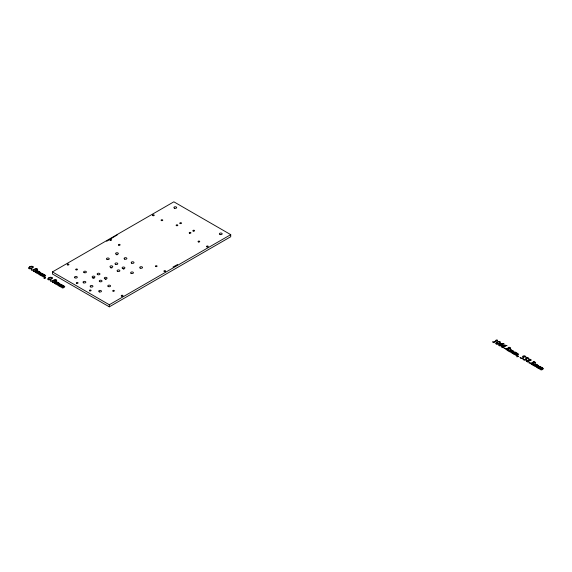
<?xml version="1.0" encoding="UTF-8"?>
<svg xmlns="http://www.w3.org/2000/svg" width="572" height="572" viewBox="0 0 572 572"><rect width="100%" height="100%" fill="white"/><g stroke="black" fill="none" stroke-linecap="round" stroke-linejoin="round"><path stroke-width="0.86" d="M106.685 241.291L117.303 234.863M52.445 271.914L173.859 201.816L230.73 234.649L230.73 236.737L109.316 306.835L52.445 273.995L52.445 271.914L109.316 304.747L230.73 234.649M172.987 267.017L177.627 264.507M109.316 304.747L109.316 306.835M110.796 267.968A1.409 0.815 0 0 1 111.876 267.953M116.717 254.826A1.409 0.815 0 0 1 117.088 254.819M123.245 269.112A1.409 0.815 0 0 1 123.974 269.147M92.793 278.314A1.409 0.815 0 0 1 94.201 278.292M105.37 279.408A1.409 0.815 0 0 1 106.099 279.429M29.243 267.803L29.201 268.611L30.223 268.676L32.697 267.317L32.804 266.502L31.36 266.573L29.243 267.803M33.576 270.306L33.533 271.107L34.556 271.178L37.03 269.82L37.137 269.004L35.693 269.076L33.576 270.306M48.341 278.829L48.298 279.637L49.328 279.701L51.795 278.349L51.902 277.527L50.465 277.606L48.341 278.829M52.674 281.331L52.631 282.139L53.661 282.203L56.127 280.852L56.235 280.03L54.798 280.101L52.674 281.331M496.303 343.071L496.26 343.872L497.282 343.936L499.756 342.585L499.864 341.77L498.419 341.841L496.303 343.071M520.141 357.428L520.499 358.058L522.043 358.465L523.53 358.122L524.095 357.321L523.33 356.299L524.059 356.156C525.339 357.421 527.205 356.563 524.474 355.87L522.422 356.32L523.13 356.971L522.858 358.029L521.056 358.136L520.141 357.428M523.03 359.094L523.387 359.731L524.932 360.138L526.419 359.788L526.984 358.987L526.219 357.972L526.948 357.822C528.228 359.094 530.094 358.236 527.363 357.536L525.361 357.972L526.018 358.644L525.747 359.695L523.945 359.802L523.03 359.094M497.468 340.218L494.036 342.213L494.158 342.778L492.563 341.863L493.186 342.013C496.775 341.598 495.166 339.003 497.461 340.233M39.697 271.965L41.191 273.03C40.405 274.581 37.995 274.61 38.646 273.974L40.591 272.873L40.412 272.501L39.447 272.343L37.874 273.738L36.579 272.987L38.46 272.386L38.882 271.621L37.909 271.45L36.315 272.837L35.028 272.093L35.471 272.179C36.258 271.578 38.56 270.034 38.081 271.328L39.697 271.965M44.187 274.56L45.688 275.625C44.902 277.177 42.492 277.205 43.136 276.569L45.088 275.468L44.909 275.096L43.944 274.939L42.371 276.333L41.077 275.582L42.957 274.982L43.379 274.21L42.407 274.045L40.805 275.432L39.525 274.689L39.961 274.774C40.712 274.167 43.086 272.63 42.578 273.916L44.187 274.56M58.794 282.997L60.289 284.055C59.502 285.614 57.093 285.642 57.743 285.006L59.695 283.898L59.517 283.533L58.544 283.369L56.978 284.763L55.684 284.019L57.557 283.412L57.986 282.647L57.007 282.475L55.412 283.862L54.133 283.119L54.569 283.204C55.362 282.604 57.658 281.059 57.179 282.353L58.794 282.997M63.292 285.585L64.786 286.651C64 288.209 61.59 288.238 62.241 287.594L64.186 286.493L64.007 286.122L63.042 285.964L61.469 287.358L60.174 286.615L62.055 286.007L62.477 285.242L61.504 285.07L59.91 286.458L58.623 285.714L59.066 285.8C59.853 285.199 62.155 283.655 61.676 284.949L63.292 285.585M512.533 350.565L514.028 351.63C513.277 353.203 510.839 353.167 511.482 352.574L513.427 351.473L513.256 351.101L512.283 350.943L510.71 352.338L509.416 351.587L511.296 350.986L511.718 350.221L510.746 350.05L509.151 351.437L507.864 350.693L508.308 350.779C509.094 350.178 511.397 348.634 510.918 349.928L512.533 350.565M517.024 353.16L518.525 354.225C517.739 355.777 515.329 355.805 515.973 355.169L517.925 354.068L517.746 353.696L516.781 353.539L515.279 354.89L513.913 354.182L515.794 353.582L516.216 352.817L515.243 352.645L513.642 354.032L512.362 353.289L512.798 353.374C513.592 352.774 515.887 351.229 515.415 352.524L517.024 353.16M537.408 364.929L538.903 365.994C538.116 367.546 535.707 367.574 536.357 366.938L538.309 365.837L538.13 365.465L537.165 365.308L535.592 366.702L534.298 365.951L536.171 365.351L536.6 364.578L535.628 364.414L534.026 365.801L532.746 365.058L533.183 365.143C533.976 364.543 536.271 362.998 535.8 364.285L537.408 364.929M541.906 367.524L543.4 368.59C542.613 370.141 540.204 370.17 540.855 369.533L542.799 368.432L542.621 368.061L541.655 367.903L540.082 369.297L538.788 368.547L540.669 367.939L541.091 367.174L540.118 367.009L538.524 368.397L537.237 367.653L537.68 367.739C538.445 367.138 540.769 365.622 540.29 366.881L541.906 367.524M45.059 277.921L43.865 278.149L45.402 278.013L45.467 277.441L44.788 277.427L45.059 277.921M517.896 356.52L516.702 356.749L518.239 356.613L518.303 356.041L517.631 356.027L517.896 356.52M506.056 348.648L505.712 349.227L507.343 350.143L508.329 349.928L508.68 348.691L510.403 348.605L510.703 348.119L509.166 347.247L508.222 347.44L507.864 348.47L506.056 348.648M526.605 360.51L526.261 361.089L527.884 362.005L528.878 361.79L529.222 360.553L530.945 360.467L531.245 359.981L529.708 359.109L528.764 359.295L528.406 360.331L526.605 360.51M530.938 363.013L530.594 363.592L532.217 364.507L533.211 364.292L533.554 363.056L535.278 362.97L535.578 362.484L534.041 361.611L533.097 361.797L532.739 362.834L530.938 363.013M32.254 269.934L31.346 269.934L32.254 269.934M51.351 280.959L50.443 280.959L51.351 280.959M505.09 348.534L504.182 348.534L505.09 348.534M529.965 362.898L529.057 362.898L529.965 362.898M508.823 347.583L508.622 348.534L510.296 348.005L508.823 347.583M529.365 359.445L529.172 360.396L530.837 359.867L529.365 359.445M533.697 361.947L533.504 362.898L535.17 362.369L533.697 361.947M508.043 349.385L507.107 349.935L506.156 349.335L507.9 348.634L508.043 349.385M528.585 361.239L527.649 361.797L526.698 361.197L528.442 360.489L528.585 361.239M532.925 363.742L531.981 364.3L531.03 363.692L532.775 362.991L532.925 363.742M502.23 344.937L500.386 345.967L499.113 345.71L498.67 344.916L499.499 343.972L502.002 343.436L504.182 344.008L500.779 344.029L502.23 344.937M505.119 346.603L503.274 347.633L502.002 347.376L501.558 346.589L502.388 345.638L504.89 345.109L507.071 345.674L503.675 345.695L505.119 346.603M29.68 266.795L28.6 267.86L29.008 268.683L31.088 268.797L33.298 267.396L32.969 266.423L31.188 266.216L29.68 266.795M34.013 269.298L32.933 270.363L33.34 271.178L35.421 271.3L37.63 269.898L37.302 268.926L35.521 268.718L34.013 269.298M48.777 277.82L47.698 278.886L48.112 279.708L50.186 279.83L52.395 278.421L52.073 277.449L50.293 277.248L48.777 277.82M53.11 280.323L52.031 281.388L52.445 282.21L54.519 282.332L56.728 280.923L56.406 279.951L54.626 279.751L53.11 280.323M496.739 342.056L495.659 343.128L496.067 343.944L498.148 344.065L500.357 342.664L500.028 341.684L498.248 341.484L496.739 342.056M499.842 344.387L499.142 345.023L499.32 345.631L501.465 344.995L501.279 344.33L499.842 344.387M502.731 346.053L502.03 346.689L502.209 347.297L504.354 346.668L504.168 345.996L502.731 346.053M67.546 264.9A0.844 0.486 0 0 0 68.919 264.607A0.844 0.486 0 0 0 67.796 264.071A0.844 0.486 0 0 0 67.546 264.9M131.646 263.17A1.409 0.815 0 0 0 133.977 262.755A1.409 0.815 0 0 0 132.189 261.797A1.409 0.815 0 0 0 131.646 263.17M164.293 271.5A0.844 0.486 0 0 0 165.608 271.128A0.844 0.486 0 0 0 164.393 270.656A0.844 0.486 0 0 0 164.293 271.5M152.924 215.68A0.844 0.486 0 0 0 154.233 215.308A0.844 0.486 0 0 0 153.017 214.843A0.844 0.486 0 0 0 152.924 215.68M124.646 259.116A1.409 0.815 0 0 0 126.891 258.573A1.409 0.815 0 0 0 124.953 257.722A1.409 0.815 0 0 0 124.646 259.116M110.532 267.281A1.409 0.815 0 0 0 112.763 266.716A1.409 0.815 0 0 0 110.796 265.88A1.409 0.815 0 0 0 110.532 267.281M180.08 223.488A0.844 0.486 0 0 0 181.496 223.273A0.844 0.486 0 0 0 180.459 222.672A0.844 0.486 0 0 0 180.08 223.488M99.364 291.906A1.409 0.815 0 0 0 101.48 291.205A1.409 0.815 0 0 0 99.378 290.497A1.409 0.815 0 0 0 99.364 291.906M198.384 241.935A0.844 0.486 0 0 0 199.721 241.598A0.844 0.486 0 0 0 198.548 241.098A0.844 0.486 0 0 0 198.384 241.935M76.055 269.82A0.844 0.486 0 0 0 77.442 269.548A0.844 0.486 0 0 0 76.348 268.99A0.844 0.486 0 0 0 76.055 269.82M118.833 245.245A0.844 0.486 0 0 0 120.113 244.837A0.844 0.486 0 0 0 118.862 244.401A0.844 0.486 0 0 0 118.833 245.245M76.719 283.326A0.844 0.486 0 0 0 78.042 282.961A0.844 0.486 0 0 0 76.841 282.482A0.844 0.486 0 0 0 76.719 283.326M220.077 234.534A1.409 0.815 0 0 0 222.186 233.826A1.409 0.815 0 0 0 220.077 233.126A1.409 0.815 0 0 0 220.077 234.534M107.121 259.488A1.409 0.815 0 0 0 109.273 258.823A1.409 0.815 0 0 0 107.207 258.079A1.409 0.815 0 0 0 107.121 259.488M113.013 291.119A0.801 0.465 0 0 0 114.357 290.912A0.801 0.465 0 0 0 113.37 290.347A0.801 0.465 0 0 0 113.013 291.119M176.398 225.64A0.844 0.486 0 0 0 177.799 225.389A0.844 0.486 0 0 0 176.719 224.817A0.844 0.486 0 0 0 176.398 225.64M189.604 233.247A0.844 0.486 0 0 0 190.905 232.854A0.844 0.486 0 0 0 189.668 232.404A0.844 0.486 0 0 0 189.604 233.247M116.159 254.211A1.409 0.815 0 0 0 118.368 253.61A1.409 0.815 0 0 0 116.366 252.81A1.409 0.815 0 0 0 116.159 254.211M108.222 286.551A1.409 0.815 0 0 0 110.546 286.122A1.409 0.815 0 0 0 108.744 285.178A1.409 0.815 0 0 0 108.222 286.551M122.708 268.497A1.409 0.815 0 0 0 124.91 267.889A1.409 0.815 0 0 0 122.894 267.095A1.409 0.815 0 0 0 122.708 268.497M193.143 231.045A0.844 0.486 0 0 0 194.552 230.823A0.844 0.486 0 0 0 193.522 230.23A0.844 0.486 0 0 0 193.143 231.045M121.679 296.139A0.844 0.486 0 0 0 122.959 295.724A0.844 0.486 0 0 0 121.693 295.295A0.844 0.486 0 0 0 121.679 296.139M140.154 268.082A1.409 0.815 0 0 0 142.5 267.696A1.409 0.815 0 0 0 140.748 266.716A1.409 0.815 0 0 0 140.154 268.082M155.813 266.588A0.844 0.486 0 0 0 157.078 266.166A0.844 0.486 0 0 0 155.813 265.744A0.844 0.486 0 0 0 155.813 266.588M131.067 273.337A1.409 0.815 0 0 0 133.405 272.937A1.409 0.815 0 0 0 131.631 271.972A1.409 0.815 0 0 0 131.067 273.337M89.783 290.862A0.844 0.486 0 0 0 91.105 290.505A0.844 0.486 0 0 0 89.904 290.025A0.844 0.486 0 0 0 89.783 290.862M206.992 246.889A0.844 0.486 0 0 0 208.258 246.468A0.844 0.486 0 0 0 206.992 246.046A0.844 0.486 0 0 0 206.992 246.889M97.605 274.61A1.409 0.815 0 0 0 99.936 274.195A1.409 0.815 0 0 0 98.155 273.237A1.409 0.815 0 0 0 97.605 274.61M83.655 282.854A1.409 0.815 0 0 0 85.843 282.225A1.409 0.815 0 0 0 83.805 281.445A1.409 0.815 0 0 0 83.655 282.854M90.755 286.951A1.409 0.815 0 0 0 92.95 286.336A1.409 0.815 0 0 0 90.927 285.55A1.409 0.815 0 0 0 90.755 286.951M115.63 264.4A1.409 0.815 0 0 0 117.803 263.763A1.409 0.815 0 0 0 115.758 262.998A1.409 0.815 0 0 0 115.63 264.4M92.571 277.513A1.409 0.815 0 0 0 94.902 277.105A1.409 0.815 0 0 0 93.129 276.14A1.409 0.815 0 0 0 92.571 277.513M174.424 208.201A1.409 0.815 0 0 0 176.676 207.672A1.409 0.815 0 0 0 174.753 206.807A1.409 0.815 0 0 0 174.424 208.201M104.919 278.807A1.409 0.815 0 0 0 107.086 278.149A1.409 0.815 0 0 0 105.026 277.399A1.409 0.815 0 0 0 104.919 278.807M84.034 272.587A1.409 0.815 0 0 0 86.372 272.186A1.409 0.815 0 0 0 84.599 271.214A1.409 0.815 0 0 0 84.034 272.587M74.925 277.828A1.409 0.815 0 0 0 77.27 277.449A1.409 0.815 0 0 0 75.525 276.469A1.409 0.815 0 0 0 74.925 277.828M117.475 271.307A1.409 0.815 0 0 0 119.834 270.942A1.409 0.815 0 0 0 118.104 269.948A1.409 0.815 0 0 0 117.475 271.307M110.239 240.297A0.844 0.486 0 0 0 111.576 239.954A0.844 0.486 0 0 0 110.396 239.453A0.844 0.486 0 0 0 110.239 240.297M99.75 281.653A1.409 0.815 0 0 0 102.03 281.159A1.409 0.815 0 0 0 100.15 280.266A1.409 0.815 0 0 0 99.75 281.653M161.497 220.62A0.844 0.486 0 0 0 162.763 220.199A0.844 0.486 0 0 0 161.497 219.777A0.844 0.486 0 0 0 161.497 220.62"/></g></svg>
